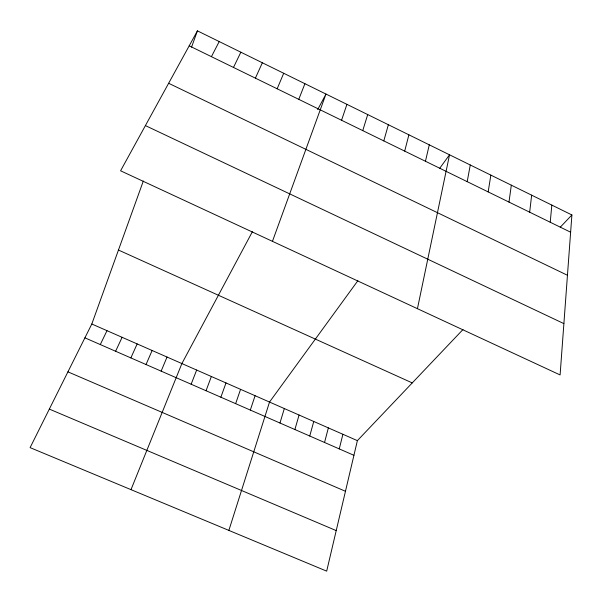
<?xml version="1.0" encoding="UTF-8"?>
<svg xmlns="http://www.w3.org/2000/svg" width="602" height="602" viewBox="0 0 602 602"><rect width="100%" height="100%" fill="white"/><g stroke="black" fill="none" stroke-linecap="round" stroke-linejoin="round"><path stroke-width="0.9" d="M571.9 214.959L560.101 374.948L120.581 170.795L197.426 30.852L571.9 214.959L560.281 227.18M550.22 222.228L551.838 205.094M529.67 212.19L531.649 195.168M508.983 202.084L511.324 185.175M488.162 191.903L490.863 175.122M467.197 181.661L470.267 164.993M417.434 308.683L449.536 154.797L439.731 168.267M425.456 161.261L429.279 144.841M462.991 329.527L357.377 440.634L326.683 571.147L30.1 447.625L91.813 324.004L143.321 181.021M339.265 448.904L342.899 434.275M404.694 151.117L408.893 134.818M324.546 442.478L328.361 427.887M309.752 436.021L313.755 421.475M383.798 140.898L388.365 124.727M294.89 429.527L299.074 415.026M279.96 423.01L284.332 408.555M362.75 130.619L367.709 114.568M228.865 530.407L269.523 402.046L357.874 280.698M250.327 410.075L255.082 395.702M341.567 120.265L346.918 104.349M235.638 403.656L240.574 389.336M191.549 47.167L197.426 30.852M220.874 397.215L225.998 382.932M272.45 241.342L325.983 94.055L317.653 109.647M206.042 390.736L211.362 376.506M191.143 384.234L196.658 370.049M298.773 99.353L304.913 83.701M130.995 489.644L181.887 363.563L252.388 231.695M161.14 371.133L167.04 357.039M277.161 88.787L283.7 73.271M146.03 364.534L152.133 350.492M130.86 357.912L137.158 343.915M255.398 78.155L262.344 62.774M115.607 351.252L122.116 337.308M100.293 344.562L106.998 330.671M233.486 67.447L240.853 52.208M211.422 56.663L219.211 41.568M49.334 409.097L336.217 530.595M67.928 371.848L345.465 491.285M84.905 337.842L353.923 455.308M91.813 324.004L357.377 440.634M118.459 250.041L412.242 382.91M145.406 125.592L563.886 323.613M168.635 83.279L567.453 275.264M189.209 45.805L570.628 232.206"/></g></svg>
